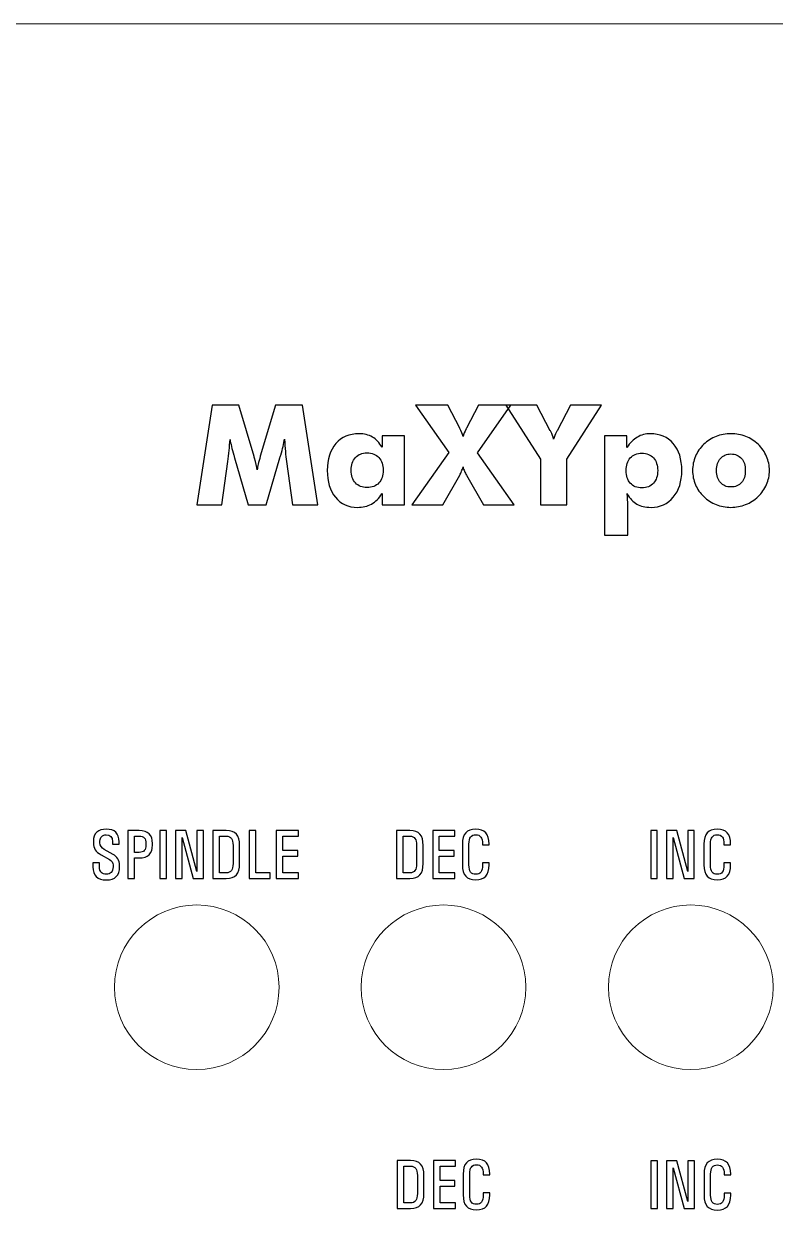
# Model space of a CAD drawing. Header units: millimetres. Extents: x -138 to 142, y -75 to 77.
# Drawn here: x 2 to 47.6, y 4.2 to 77 of the extents above; entities that cross this region are included whole.
import ezdxf

# ---------------------------------------------------------------- set-up
doc = ezdxf.new("R2010")
doc.units = ezdxf.units.MM
doc.header["$MEASUREMENT"] = 0
doc.layers.add('Layer 1', color=7, linetype='Continuous')

msp = doc.modelspace()

# ---------------------------------------------------------------- linework, layer by layer
at = {"layer": 'Layer 1', "lineweight": 9}
for centre in [(12.4893, 18.4809), (27.4753, 18.4809), (42.4867, 18.4809)]:
    msp.add_ellipse(centre, major_axis=(0, 5), ratio=1, dxfattribs=at)
msp.add_open_spline([(-133.5625, 77), (-133.5625, 77), (88.5625, 77), (88.5625, 77), (88.5625, 77), (91.2782, 77), (93.5, 74.7782), (93.5, 72.0625), (93.5, 72.0625), (93.5, 72.0625), (93.5, -70.0625), (93.5, -70.0625), (93.5, -70.0625), (93.5, -72.7782), (91.2782, -75), (88.5625, -75), (88.5625, -75), (88.5625, -75), (-133.5625, -75), (-133.5625, -75), (-133.5625, -75), (-136.2782, -75), (-138.5, -72.7782), (-138.5, -70.0625), (-138.5, -70.0625), (-138.5, -70.0625), (-138.5, 72.0625), (-138.5, 72.0625), (-138.5, 72.0625), (-138.5, 74.7782), (-136.2782, 77), (-133.5625, 77)], degree=3, knots=[0, 0, 0, 0, 0.1111111, 0.1111111, 0.1111111, 0.1111111, 0.2222222, 0.2222222, 0.2222222, 0.2222222, 0.3333333, 0.3333333, 0.3333333, 0.3333333, 0.4444444, 0.4444444, 0.4444444, 0.4444444, 0.5555556, 0.5555556, 0.5555556, 0.5555556, 0.6666667, 0.6666667, 0.6666667, 0.6666667, 0.7777778, 0.7777778, 0.7777778, 0.7777778, 1, 1, 1, 1], dxfattribs=at)
at = {"layer": 'Layer 1', "color": 1}
for points, knots in [([(19.8383, 47.7975), (19.8383, 47.7975), (18.2959, 47.7975), (18.2959, 47.7975), (18.2959, 47.7975), (18.2959, 47.7975), (17.9418, 50.4151), (17.9418, 50.4151), (17.9418, 50.4151), (17.9164, 50.5999), (17.8938, 50.8046), (17.8726, 51.0317), (17.8726, 51.0317), (17.8529, 51.2575), (17.8331, 51.5045), (17.8176, 51.7712), (17.8176, 51.7712), (17.7781, 51.5143), (17.7033, 51.1954), (17.5904, 50.8116), (17.5904, 50.8116), (17.565, 50.7326), (17.5466, 50.6733), (17.5354, 50.6338), (17.5354, 50.6338), (17.5354, 50.6338), (16.7141, 47.7975), (16.7141, 47.7975), (16.7141, 47.7975), (16.7141, 47.7975), (15.6134, 47.7975), (15.6134, 47.7975), (15.6134, 47.7975), (15.6134, 47.7975), (14.7922, 50.6338), (14.7922, 50.6338), (14.7922, 50.6338), (14.7809, 50.6733), (14.764, 50.7326), (14.7414, 50.8116), (14.7414, 50.8116), (14.6257, 51.1954), (14.5509, 51.5129), (14.5142, 51.7669), (14.5142, 51.7669), (14.4987, 51.5383), (14.4789, 51.3111), (14.4563, 51.0868), (14.4563, 51.0868), (14.4352, 50.8624), (14.4084, 50.638), (14.3787, 50.4151), (14.3787, 50.4151), (14.3787, 50.4151), (14.0231, 47.7975), (14.0231, 47.7975), (14.0231, 47.7975), (14.0231, 47.7975), (12.4893, 47.7975), (12.4893, 47.7975), (12.4893, 47.7975), (12.4893, 47.7975), (13.4234, 53.8511), (13.4234, 53.8511), (13.4234, 53.8511), (13.4234, 53.8511), (15.0561, 53.8511), (15.0561, 53.8511), (15.0561, 53.8511), (15.0561, 53.8511), (15.969, 50.7298), (15.969, 50.7298), (15.969, 50.7298), (15.9747, 50.7072), (15.986, 50.6719), (16.0029, 50.6211), (16.0029, 50.6211), (16.0876, 50.3431), (16.1412, 50.1046), (16.1638, 49.9057), (16.1638, 49.9057), (16.1751, 50.0143), (16.1948, 50.1329), (16.2259, 50.2641), (16.2259, 50.2641), (16.2555, 50.3953), (16.2978, 50.5534), (16.35, 50.7382), (16.35, 50.7382), (16.35, 50.7382), (17.2715, 53.8511), (17.2715, 53.8511), (17.2715, 53.8511), (17.2715, 53.8511), (18.9084, 53.8511), (18.9084, 53.8511), (18.9084, 53.8511), (18.9084, 53.8511), (19.8383, 47.7975), (19.8383, 47.7975)], [0, 0, 0, 0, 0.0384615, 0.0384615, 0.0384615, 0.0384615, 0.0769231, 0.0769231, 0.0769231, 0.0769231, 0.1153846, 0.1153846, 0.1153846, 0.1153846, 0.1538462, 0.1538462, 0.1538462, 0.1538462, 0.1923077, 0.1923077, 0.1923077, 0.1923077, 0.2307692, 0.2307692, 0.2307692, 0.2307692, 0.2692308, 0.2692308, 0.2692308, 0.2692308, 0.3076923, 0.3076923, 0.3076923, 0.3076923, 0.3461538, 0.3461538, 0.3461538, 0.3461538, 0.3846154, 0.3846154, 0.3846154, 0.3846154, 0.4230769, 0.4230769, 0.4230769, 0.4230769, 0.4615385, 0.4615385, 0.4615385, 0.4615385, 0.5, 0.5, 0.5, 0.5, 0.5384615, 0.5384615, 0.5384615, 0.5384615, 0.5769231, 0.5769231, 0.5769231, 0.5769231, 0.6153846, 0.6153846, 0.6153846, 0.6153846, 0.6538462, 0.6538462, 0.6538462, 0.6538462, 0.6923077, 0.6923077, 0.6923077, 0.6923077, 0.7307692, 0.7307692, 0.7307692, 0.7307692, 0.7692308, 0.7692308, 0.7692308, 0.7692308, 0.8076923, 0.8076923, 0.8076923, 0.8076923, 0.8461538, 0.8461538, 0.8461538, 0.8461538, 0.8846154, 0.8846154, 0.8846154, 0.8846154, 0.9230769, 0.9230769, 0.9230769, 0.9230769, 1, 1, 1, 1]), ([(28.4573, 52.4457), (28.4573, 52.4457), (28.4658, 52.4287), (28.4658, 52.4287), (28.4658, 52.4287), (28.5617, 52.2467), (28.6266, 52.0872), (28.6605, 51.949), (28.6605, 51.949), (28.6901, 52.076), (28.7522, 52.2255), (28.8454, 52.3991), (28.8454, 52.3991), (28.8567, 52.4189), (28.8651, 52.4344), (28.8708, 52.4457), (28.8708, 52.4457), (28.8708, 52.4457), (29.5975, 53.8511), (29.5975, 53.8511), (29.5975, 53.8511), (29.5975, 53.8511), (31.5533, 53.8511), (31.5533, 53.8511), (31.5533, 53.8511), (31.5533, 53.8511), (29.5326, 50.94), (29.5326, 50.94), (29.5326, 50.94), (29.5326, 50.94), (31.7678, 47.7975), (31.7678, 47.7975), (31.7678, 47.7975), (31.7678, 47.7975), (29.8952, 47.7975), (29.8952, 47.7975), (29.8952, 47.7975), (29.8952, 47.7975), (28.8708, 49.5924), (28.8708, 49.5924), (28.8708, 49.5924), (28.8242, 49.6714), (28.7819, 49.7547), (28.7466, 49.838), (28.7466, 49.838), (28.7113, 49.9226), (28.6817, 50.0073), (28.6605, 50.0919), (28.6605, 50.0919), (28.6351, 49.996), (28.6055, 49.9071), (28.573, 49.8238), (28.573, 49.8238), (28.5406, 49.7406), (28.5011, 49.6644), (28.4573, 49.5924), (28.4573, 49.5924), (28.4573, 49.5924), (27.4244, 47.7975), (27.4244, 47.7975), (27.4244, 47.7975), (27.4244, 47.7975), (25.5533, 47.7975), (25.5533, 47.7975), (25.5533, 47.7975), (25.5533, 47.7975), (27.7955, 50.9725), (27.7955, 50.9725), (27.7955, 50.9725), (27.7955, 50.9725), (25.7663, 53.8511), (25.7663, 53.8511), (25.7663, 53.8511), (25.7663, 53.8511), (27.7306, 53.8511), (27.7306, 53.8511), (27.7306, 53.8511), (27.7306, 53.8511), (28.4573, 52.4457), (28.4573, 52.4457)], [0, 0, 0, 0, 0.047619, 0.047619, 0.047619, 0.047619, 0.0952381, 0.0952381, 0.0952381, 0.0952381, 0.1428571, 0.1428571, 0.1428571, 0.1428571, 0.1904762, 0.1904762, 0.1904762, 0.1904762, 0.2380952, 0.2380952, 0.2380952, 0.2380952, 0.2857143, 0.2857143, 0.2857143, 0.2857143, 0.3333333, 0.3333333, 0.3333333, 0.3333333, 0.3809524, 0.3809524, 0.3809524, 0.3809524, 0.4285714, 0.4285714, 0.4285714, 0.4285714, 0.4761905, 0.4761905, 0.4761905, 0.4761905, 0.5238095, 0.5238095, 0.5238095, 0.5238095, 0.5714286, 0.5714286, 0.5714286, 0.5714286, 0.6190476, 0.6190476, 0.6190476, 0.6190476, 0.6666667, 0.6666667, 0.6666667, 0.6666667, 0.7142857, 0.7142857, 0.7142857, 0.7142857, 0.7619048, 0.7619048, 0.7619048, 0.7619048, 0.8095238, 0.8095238, 0.8095238, 0.8095238, 0.8571429, 0.8571429, 0.8571429, 0.8571429, 0.9047619, 0.9047619, 0.9047619, 0.9047619, 1, 1, 1, 1]), ([(33.3679, 47.7975), (33.3679, 47.7975), (33.3679, 50.5604), (33.3679, 50.5604), (33.3679, 50.5604), (33.3679, 50.5604), (31.2513, 53.8511), (31.2513, 53.8511), (31.2513, 53.8511), (31.2513, 53.8511), (33.145, 53.8511), (33.145, 53.8511), (33.145, 53.8511), (33.145, 53.8511), (33.9592, 52.2919), (33.9592, 52.2919), (33.9592, 52.2919), (33.9648, 52.2834), (33.9733, 52.2693), (33.9846, 52.2467), (33.9846, 52.2467), (34.0692, 52.0844), (34.1285, 51.9278), (34.1624, 51.7796), (34.1624, 51.7796), (34.1892, 51.9151), (34.2484, 52.0647), (34.3402, 52.2298), (34.3402, 52.2298), (34.3557, 52.2608), (34.367, 52.2806), (34.3726, 52.2919), (34.3726, 52.2919), (34.3726, 52.2919), (35.1784, 53.8511), (35.1784, 53.8511), (35.1784, 53.8511), (35.1784, 53.8511), (37.0763, 53.8511), (37.0763, 53.8511), (37.0763, 53.8511), (37.0763, 53.8511), (34.9596, 50.5604), (34.9596, 50.5604), (34.9596, 50.5604), (34.9596, 50.5604), (34.9596, 47.7975), (34.9596, 47.7975), (34.9596, 47.7975), (34.9596, 47.7975), (33.3679, 47.7975), (33.3679, 47.7975)], [0, 0, 0, 0, 0.0714286, 0.0714286, 0.0714286, 0.0714286, 0.1428571, 0.1428571, 0.1428571, 0.1428571, 0.2142857, 0.2142857, 0.2142857, 0.2142857, 0.2857143, 0.2857143, 0.2857143, 0.2857143, 0.3571429, 0.3571429, 0.3571429, 0.3571429, 0.4285714, 0.4285714, 0.4285714, 0.4285714, 0.5, 0.5, 0.5, 0.5, 0.5714286, 0.5714286, 0.5714286, 0.5714286, 0.6428571, 0.6428571, 0.6428571, 0.6428571, 0.7142857, 0.7142857, 0.7142857, 0.7142857, 0.7857143, 0.7857143, 0.7857143, 0.7857143, 0.8571429, 0.8571429, 0.8571429, 0.8571429, 1, 1, 1, 1]), ([(25.1031, 51.9715), (25.1031, 51.9715), (25.1031, 47.7975), (25.1031, 47.7975), (25.1031, 47.7975), (25.1031, 47.7975), (23.7484, 47.7975), (23.7484, 47.7975), (23.7484, 47.7975), (23.7484, 47.7975), (23.7484, 48.4748), (23.7484, 48.4748), (23.7484, 48.4748), (23.5551, 48.1856), (23.3392, 47.9739), (23.0979, 47.8384), (23.0979, 47.8384), (22.8566, 47.7044), (22.573, 47.6366), (22.2484, 47.6366), (22.2484, 47.6366), (21.6911, 47.6366), (21.2466, 47.8398), (20.9121, 48.2462), (20.9121, 48.2462), (20.5791, 48.6526), (20.4126, 49.1987), (20.4126, 49.8817), (20.4126, 49.8817), (20.4126, 50.5633), (20.5876, 51.1037), (20.9361, 51.5059), (20.9361, 51.5059), (21.2847, 51.9066), (21.7531, 52.107), (22.343, 52.107), (22.343, 52.107), (22.6577, 52.107), (22.9286, 52.0393), (23.1558, 51.9052), (23.1558, 51.9052), (23.383, 51.7712), (23.5777, 51.5651), (23.74, 51.2857), (23.74, 51.2857), (23.74, 51.2857), (23.74, 51.9715), (23.74, 51.9715), (23.74, 51.9715), (23.74, 51.9715), (25.1031, 51.9715), (25.1031, 51.9715)], [0, 0, 0, 0, 0.0714286, 0.0714286, 0.0714286, 0.0714286, 0.1428571, 0.1428571, 0.1428571, 0.1428571, 0.2142857, 0.2142857, 0.2142857, 0.2142857, 0.2857143, 0.2857143, 0.2857143, 0.2857143, 0.3571429, 0.3571429, 0.3571429, 0.3571429, 0.4285714, 0.4285714, 0.4285714, 0.4285714, 0.5, 0.5, 0.5, 0.5, 0.5714286, 0.5714286, 0.5714286, 0.5714286, 0.6428571, 0.6428571, 0.6428571, 0.6428571, 0.7142857, 0.7142857, 0.7142857, 0.7142857, 0.7857143, 0.7857143, 0.7857143, 0.7857143, 0.8571429, 0.8571429, 0.8571429, 0.8571429, 1, 1, 1, 1]), ([(37.2555, 45.9518), (37.2555, 45.9518), (37.2555, 51.9715), (37.2555, 51.9715), (37.2555, 51.9715), (37.2555, 51.9715), (38.6116, 51.9715), (38.6116, 51.9715), (38.6116, 51.9715), (38.6116, 51.9715), (38.6116, 51.2688), (38.6116, 51.2688), (38.6116, 51.2688), (38.7993, 51.551), (39.0095, 51.7613), (39.2438, 51.8996), (39.2438, 51.8996), (39.478, 52.0379), (39.7377, 52.107), (40.0241, 52.107), (40.0241, 52.107), (40.6111, 52.107), (41.0782, 51.9066), (41.4253, 51.5059), (41.4253, 51.5059), (41.7725, 51.1037), (41.946, 50.5604), (41.946, 49.8746), (41.946, 49.8746), (41.946, 49.2072), (41.7739, 48.6667), (41.4282, 48.2547), (41.4282, 48.2547), (41.0824, 47.8427), (40.6309, 47.6366), (40.0749, 47.6366), (40.0749, 47.6366), (39.7221, 47.6366), (39.4343, 47.7015), (39.2127, 47.8314), (39.2127, 47.8314), (38.9912, 47.9598), (38.7936, 48.1729), (38.6201, 48.4706), (38.6201, 48.4706), (38.6342, 48.3888), (38.6441, 48.2872), (38.6511, 48.17), (38.6511, 48.17), (38.6582, 48.0515), (38.661, 47.9047), (38.661, 47.7312), (38.661, 47.7312), (38.661, 47.7312), (38.661, 45.9518), (38.661, 45.9518), (38.661, 45.9518), (38.661, 45.9518), (37.2555, 45.9518), (37.2555, 45.9518)], [0, 0, 0, 0, 0.0625, 0.0625, 0.0625, 0.0625, 0.125, 0.125, 0.125, 0.125, 0.1875, 0.1875, 0.1875, 0.1875, 0.25, 0.25, 0.25, 0.25, 0.3125, 0.3125, 0.3125, 0.3125, 0.375, 0.375, 0.375, 0.375, 0.4375, 0.4375, 0.4375, 0.4375, 0.5, 0.5, 0.5, 0.5, 0.5625, 0.5625, 0.5625, 0.5625, 0.625, 0.625, 0.625, 0.625, 0.6875, 0.6875, 0.6875, 0.6875, 0.75, 0.75, 0.75, 0.75, 0.8125, 0.8125, 0.8125, 0.8125, 0.875, 0.875, 0.875, 0.875, 1, 1, 1, 1]), ([(47.2645, 49.8746), (47.2645, 49.5741), (47.2052, 49.2876), (47.0881, 49.0181), (47.0881, 49.0181), (46.971, 48.7472), (46.8017, 48.5045), (46.5773, 48.29), (46.5773, 48.29), (46.3515, 48.0755), (46.0989, 47.9118), (45.8195, 47.8017), (45.8195, 47.8017), (45.5387, 47.6917), (45.2424, 47.6366), (44.9277, 47.6366), (44.9277, 47.6366), (44.6074, 47.6366), (44.3082, 47.6917), (44.0288, 47.8017), (44.0288, 47.8017), (43.748, 47.9118), (43.4983, 48.0755), (43.2781, 48.29), (43.2781, 48.29), (43.0566, 48.5002), (42.8887, 48.7401), (42.773, 49.011), (42.773, 49.011), (42.6573, 49.2834), (42.5994, 49.5713), (42.5994, 49.8746), (42.5994, 49.8746), (42.5994, 50.1794), (42.6573, 50.4673), (42.7716, 50.7382), (42.7716, 50.7382), (42.8859, 51.0078), (43.0538, 51.2505), (43.2781, 51.4664), (43.2781, 51.4664), (43.4954, 51.678), (43.7438, 51.8389), (44.0246, 51.9461), (44.0246, 51.9461), (44.304, 52.0534), (44.6046, 52.107), (44.9277, 52.107), (44.9277, 52.107), (45.2509, 52.107), (45.5514, 52.0534), (45.8294, 51.9461), (45.8294, 51.9461), (46.1074, 51.8389), (46.3572, 51.678), (46.5773, 51.4664), (46.5773, 51.4664), (46.8045, 51.2476), (46.9752, 51.0035), (47.0909, 50.734), (47.0909, 50.734), (47.2066, 50.4645), (47.2645, 50.1766), (47.2645, 49.8746)], [0, 0, 0, 0, 0.0588235, 0.0588235, 0.0588235, 0.0588235, 0.1176471, 0.1176471, 0.1176471, 0.1176471, 0.1764706, 0.1764706, 0.1764706, 0.1764706, 0.2352941, 0.2352941, 0.2352941, 0.2352941, 0.2941176, 0.2941176, 0.2941176, 0.2941176, 0.3529412, 0.3529412, 0.3529412, 0.3529412, 0.4117647, 0.4117647, 0.4117647, 0.4117647, 0.4705882, 0.4705882, 0.4705882, 0.4705882, 0.5294118, 0.5294118, 0.5294118, 0.5294118, 0.5882353, 0.5882353, 0.5882353, 0.5882353, 0.6470588, 0.6470588, 0.6470588, 0.6470588, 0.7058824, 0.7058824, 0.7058824, 0.7058824, 0.7647059, 0.7647059, 0.7647059, 0.7647059, 0.8235294, 0.8235294, 0.8235294, 0.8235294, 0.8823529, 0.8823529, 0.8823529, 0.8823529, 1, 1, 1, 1]), ([(23.8063, 49.8888), (23.8063, 50.2147), (23.7202, 50.4715), (23.5467, 50.662), (23.5467, 50.662), (23.3731, 50.8525), (23.136, 50.9471), (22.8355, 50.9471), (22.8355, 50.9471), (22.5349, 50.9471), (22.2992, 50.8525), (22.1271, 50.6634), (22.1271, 50.6634), (21.9549, 50.4758), (21.8689, 50.2161), (21.8689, 49.8888), (21.8689, 49.8888), (21.8689, 49.5642), (21.9549, 49.3074), (22.1285, 49.1197), (22.1285, 49.1197), (22.3021, 48.932), (22.5377, 48.8389), (22.8355, 48.8389), (22.8355, 48.8389), (23.136, 48.8389), (23.3731, 48.932), (23.5467, 49.1197), (23.5467, 49.1197), (23.7202, 49.3074), (23.8063, 49.5642), (23.8063, 49.8888)], [0, 0, 0, 0, 0.1111111, 0.1111111, 0.1111111, 0.1111111, 0.2222222, 0.2222222, 0.2222222, 0.2222222, 0.3333333, 0.3333333, 0.3333333, 0.3333333, 0.4444444, 0.4444444, 0.4444444, 0.4444444, 0.5555556, 0.5555556, 0.5555556, 0.5555556, 0.6666667, 0.6666667, 0.6666667, 0.6666667, 0.7777778, 0.7777778, 0.7777778, 0.7777778, 1, 1, 1, 1]), ([(38.5622, 49.8718), (38.5622, 49.5473), (38.6469, 49.2904), (38.8162, 49.1028), (38.8162, 49.1028), (38.9855, 48.9151), (39.2198, 48.822), (39.5175, 48.822), (39.5175, 48.822), (39.8153, 48.822), (40.0509, 48.9151), (40.2231, 49.1028), (40.2231, 49.1028), (40.3952, 49.2904), (40.4813, 49.5473), (40.4813, 49.8718), (40.4813, 49.8718), (40.4813, 50.1964), (40.3952, 50.4532), (40.2245, 50.6409), (40.2245, 50.6409), (40.0537, 50.8285), (39.8181, 50.9217), (39.5175, 50.9217), (39.5175, 50.9217), (39.2198, 50.9217), (38.9855, 50.8285), (38.8162, 50.6409), (38.8162, 50.6409), (38.6469, 50.4532), (38.5622, 50.1964), (38.5622, 49.8718)], [0, 0, 0, 0, 0.1111111, 0.1111111, 0.1111111, 0.1111111, 0.2222222, 0.2222222, 0.2222222, 0.2222222, 0.3333333, 0.3333333, 0.3333333, 0.3333333, 0.4444444, 0.4444444, 0.4444444, 0.4444444, 0.5555556, 0.5555556, 0.5555556, 0.5555556, 0.6666667, 0.6666667, 0.6666667, 0.6666667, 0.7777778, 0.7777778, 0.7777778, 0.7777778, 1, 1, 1, 1]), ([(45.7998, 49.8746), (45.7998, 50.1851), (45.7208, 50.4306), (45.5641, 50.6098), (45.5641, 50.6098), (45.4075, 50.789), (45.1944, 50.8793), (44.9277, 50.8793), (44.9277, 50.8793), (44.6582, 50.8793), (44.4451, 50.789), (44.2885, 50.6098), (44.2885, 50.6098), (44.1333, 50.4306), (44.0557, 50.1851), (44.0557, 49.8746), (44.0557, 49.8746), (44.0557, 49.5628), (44.1333, 49.3173), (44.2871, 49.1395), (44.2871, 49.1395), (44.4409, 48.9617), (44.6554, 48.8728), (44.9277, 48.8728), (44.9277, 48.8728), (45.1972, 48.8728), (45.4103, 48.9617), (45.5669, 49.1395), (45.5669, 49.1395), (45.7222, 49.3173), (45.7998, 49.5628), (45.7998, 49.8746)], [0, 0, 0, 0, 0.1111111, 0.1111111, 0.1111111, 0.1111111, 0.2222222, 0.2222222, 0.2222222, 0.2222222, 0.3333333, 0.3333333, 0.3333333, 0.3333333, 0.4444444, 0.4444444, 0.4444444, 0.4444444, 0.5555556, 0.5555556, 0.5555556, 0.5555556, 0.6666667, 0.6666667, 0.6666667, 0.6666667, 0.7777778, 0.7777778, 0.7777778, 0.7777778, 1, 1, 1, 1]), ([(6.9959, 28.0881), (7.5159, 28.0881), (7.7755, 27.8334), (7.7755, 27.3233), (7.7755, 27.3233), (7.7755, 27.3233), (7.7755, 27.1702), (7.7755, 27.1702), (7.7755, 27.1702), (7.7755, 27.1702), (7.3762, 27.1702), (7.3762, 27.1702), (7.3762, 27.1702), (7.3762, 27.1702), (7.3762, 27.3233), (7.3762, 27.3233), (7.3762, 27.3233), (7.3762, 27.6069), (7.2499, 27.7494), (6.9959, 27.7494), (6.9959, 27.7494), (6.8802, 27.7494), (6.7878, 27.7148), (6.7193, 27.6457), (6.7193, 27.6457), (6.6502, 27.5766), (6.6156, 27.4834), (6.6156, 27.3649), (6.6156, 27.3649), (6.6156, 27.3649), (6.6156, 27.2513), (6.6156, 27.2513), (6.6156, 27.2513), (6.6156, 27.0883), (6.7031, 26.9571), (6.8781, 26.8562), (6.8781, 26.8562), (6.8781, 26.8562), (7.4058, 26.5563), (7.4058, 26.5563), (7.4058, 26.5563), (7.5335, 26.4837), (7.6323, 26.3912), (7.7007, 26.2805), (7.7007, 26.2805), (7.7699, 26.1697), (7.8045, 26.0469), (7.8045, 25.9115), (7.8045, 25.9115), (7.8045, 25.9115), (7.8045, 25.8021), (7.8045, 25.8021), (7.8045, 25.8021), (7.8045, 25.2715), (7.5349, 25.0062), (6.9959, 25.0062), (6.9959, 25.0062), (6.4562, 25.0062), (6.1859, 25.2715), (6.1859, 25.8021), (6.1859, 25.8021), (6.1859, 25.8021), (6.1859, 26.0314), (6.1859, 26.0314), (6.1859, 26.0314), (6.1859, 26.0314), (6.5846, 26.0314), (6.5846, 26.0314), (6.5846, 26.0314), (6.5846, 26.0314), (6.5846, 25.8021), (6.5846, 25.8021), (6.5846, 25.8021), (6.5846, 25.6532), (6.6198, 25.5396), (6.6904, 25.462), (6.6904, 25.462), (6.7602, 25.3844), (6.8625, 25.3449), (6.9959, 25.3449), (6.9959, 25.3449), (7.13, 25.3449), (7.2316, 25.3844), (7.3014, 25.462), (7.3014, 25.462), (7.3705, 25.5396), (7.4058, 25.6532), (7.4058, 25.8021), (7.4058, 25.8021), (7.4058, 25.8021), (7.4058, 25.9115), (7.4058, 25.9115), (7.4058, 25.9115), (7.4058, 26.049), (7.3324, 26.1598), (7.1864, 26.2424), (7.1864, 26.2424), (7.1864, 26.2424), (6.6798, 26.5295), (6.6798, 26.5295), (6.6798, 26.5295), (6.5175, 26.6219), (6.3997, 26.725), (6.3263, 26.84), (6.3263, 26.84), (6.2537, 26.9543), (6.217, 27.0911), (6.217, 27.2513), (6.217, 27.2513), (6.217, 27.2513), (6.217, 27.3649), (6.217, 27.3649), (6.217, 27.3649), (6.217, 27.5935), (6.2854, 27.7713), (6.4223, 27.8983), (6.4223, 27.8983), (6.5599, 28.0246), (6.7511, 28.0881), (6.9959, 28.0881)], [0, 0, 0, 0, 0.0322581, 0.0322581, 0.0322581, 0.0322581, 0.0645161, 0.0645161, 0.0645161, 0.0645161, 0.0967742, 0.0967742, 0.0967742, 0.0967742, 0.1290323, 0.1290323, 0.1290323, 0.1290323, 0.1612903, 0.1612903, 0.1612903, 0.1612903, 0.1935484, 0.1935484, 0.1935484, 0.1935484, 0.2258065, 0.2258065, 0.2258065, 0.2258065, 0.2580645, 0.2580645, 0.2580645, 0.2580645, 0.2903226, 0.2903226, 0.2903226, 0.2903226, 0.3225806, 0.3225806, 0.3225806, 0.3225806, 0.3548387, 0.3548387, 0.3548387, 0.3548387, 0.3870968, 0.3870968, 0.3870968, 0.3870968, 0.4193548, 0.4193548, 0.4193548, 0.4193548, 0.4516129, 0.4516129, 0.4516129, 0.4516129, 0.483871, 0.483871, 0.483871, 0.483871, 0.516129, 0.516129, 0.516129, 0.516129, 0.5483871, 0.5483871, 0.5483871, 0.5483871, 0.5806452, 0.5806452, 0.5806452, 0.5806452, 0.6129032, 0.6129032, 0.6129032, 0.6129032, 0.6451613, 0.6451613, 0.6451613, 0.6451613, 0.6774194, 0.6774194, 0.6774194, 0.6774194, 0.7096774, 0.7096774, 0.7096774, 0.7096774, 0.7419355, 0.7419355, 0.7419355, 0.7419355, 0.7741935, 0.7741935, 0.7741935, 0.7741935, 0.8064516, 0.8064516, 0.8064516, 0.8064516, 0.8387097, 0.8387097, 0.8387097, 0.8387097, 0.8709677, 0.8709677, 0.8709677, 0.8709677, 0.9032258, 0.9032258, 0.9032258, 0.9032258, 0.9354839, 0.9354839, 0.9354839, 0.9354839, 1, 1, 1, 1]), ([(8.3026, 25.0909), (8.3026, 25.0909), (8.3026, 28.0034), (8.3026, 28.0034), (8.3026, 28.0034), (8.3026, 28.0034), (8.9975, 28.0034), (8.9975, 28.0034), (8.9975, 28.0034), (9.5359, 28.0034), (9.8054, 27.7395), (9.8054, 27.2118), (9.8054, 27.2118), (9.8054, 27.2118), (9.8054, 27.1271), (9.8054, 27.1271), (9.8054, 27.1271), (9.8054, 26.5994), (9.5359, 26.3355), (8.9975, 26.3355), (8.9975, 26.3355), (8.9975, 26.3355), (8.7019, 26.3355), (8.7019, 26.3355), (8.7019, 26.3355), (8.7019, 26.3355), (8.7019, 25.0909), (8.7019, 25.0909), (8.7019, 25.0909), (8.7019, 25.0909), (8.3026, 25.0909), (8.3026, 25.0909)], [0, 0, 0, 0, 0.1111111, 0.1111111, 0.1111111, 0.1111111, 0.2222222, 0.2222222, 0.2222222, 0.2222222, 0.3333333, 0.3333333, 0.3333333, 0.3333333, 0.4444444, 0.4444444, 0.4444444, 0.4444444, 0.5555556, 0.5555556, 0.5555556, 0.5555556, 0.6666667, 0.6666667, 0.6666667, 0.6666667, 0.7777778, 0.7777778, 0.7777778, 0.7777778, 1, 1, 1, 1]), ([(8.9975, 26.6742), (9.1379, 26.6742), (9.2409, 26.7108), (9.3073, 26.7849), (9.3073, 26.7849), (9.3736, 26.8583), (9.4067, 26.9726), (9.4067, 27.1271), (9.4067, 27.1271), (9.4067, 27.1271), (9.4067, 27.2118), (9.4067, 27.2118), (9.4067, 27.2118), (9.4067, 27.3663), (9.3736, 27.4799), (9.3073, 27.554), (9.3073, 27.554), (9.2409, 27.6274), (9.1379, 27.664), (8.9975, 27.664), (8.9975, 27.664), (8.9975, 27.664), (8.7019, 27.664), (8.7019, 27.664), (8.7019, 27.664), (8.7019, 27.664), (8.7019, 26.6742), (8.7019, 26.6742), (8.7019, 26.6742), (8.7019, 26.6742), (8.9975, 26.6742), (8.9975, 26.6742)], [0, 0, 0, 0, 0.1111111, 0.1111111, 0.1111111, 0.1111111, 0.2222222, 0.2222222, 0.2222222, 0.2222222, 0.3333333, 0.3333333, 0.3333333, 0.3333333, 0.4444444, 0.4444444, 0.4444444, 0.4444444, 0.5555556, 0.5555556, 0.5555556, 0.5555556, 0.6666667, 0.6666667, 0.6666667, 0.6666667, 0.7777778, 0.7777778, 0.7777778, 0.7777778, 1, 1, 1, 1]), ([(10.2456, 25.0909), (10.2456, 25.0909), (10.2456, 28.0034), (10.2456, 28.0034), (10.2456, 28.0034), (10.2456, 28.0034), (10.6443, 28.0034), (10.6443, 28.0034), (10.6443, 28.0034), (10.6443, 28.0034), (10.6443, 25.0909), (10.6443, 25.0909), (10.6443, 25.0909), (10.6443, 25.0909), (10.2456, 25.0909), (10.2456, 25.0909)], [0, 0, 0, 0, 0.2, 0.2, 0.2, 0.2, 0.4, 0.4, 0.4, 0.4, 0.6, 0.6, 0.6, 0.6, 1, 1, 1, 1]), ([(11.2024, 25.0909), (11.2024, 25.0909), (11.2024, 28.0034), (11.2024, 28.0034), (11.2024, 28.0034), (11.2024, 28.0034), (11.8289, 28.0034), (11.8289, 28.0034), (11.8289, 28.0034), (11.8289, 28.0034), (12.4963, 25.5149), (12.4963, 25.5149), (12.4963, 25.5149), (12.4963, 25.5149), (12.4963, 28.0034), (12.4963, 28.0034), (12.4963, 28.0034), (12.4963, 28.0034), (12.8957, 28.0034), (12.8957, 28.0034), (12.8957, 28.0034), (12.8957, 28.0034), (12.8957, 25.0909), (12.8957, 25.0909), (12.8957, 25.0909), (12.8957, 25.0909), (12.2692, 25.0909), (12.2692, 25.0909), (12.2692, 25.0909), (12.2692, 25.0909), (11.6017, 27.5794), (11.6017, 27.5794), (11.6017, 27.5794), (11.6017, 27.5794), (11.6017, 25.0909), (11.6017, 25.0909), (11.6017, 25.0909), (11.6017, 25.0909), (11.2024, 25.0909), (11.2024, 25.0909)], [0, 0, 0, 0, 0.0909091, 0.0909091, 0.0909091, 0.0909091, 0.1818182, 0.1818182, 0.1818182, 0.1818182, 0.2727273, 0.2727273, 0.2727273, 0.2727273, 0.3636364, 0.3636364, 0.3636364, 0.3636364, 0.4545455, 0.4545455, 0.4545455, 0.4545455, 0.5454545, 0.5454545, 0.5454545, 0.5454545, 0.6363636, 0.6363636, 0.6363636, 0.6363636, 0.7272727, 0.7272727, 0.7272727, 0.7272727, 0.8181818, 0.8181818, 0.8181818, 0.8181818, 1, 1, 1, 1]), ([(14.287, 28.0034), (14.5608, 28.0034), (14.764, 27.9286), (14.8966, 27.7805), (14.8966, 27.7805), (15.0286, 27.6316), (15.0949, 27.4037), (15.0949, 27.0982), (15.0949, 27.0982), (15.0949, 27.0982), (15.0949, 25.9961), (15.0949, 25.9961), (15.0949, 25.9961), (15.0949, 25.6906), (15.0286, 25.4627), (14.8966, 25.3139), (14.8966, 25.3139), (14.764, 25.165), (14.5608, 25.0909), (14.287, 25.0909), (14.287, 25.0909), (14.287, 25.0909), (13.4764, 25.0909), (13.4764, 25.0909), (13.4764, 25.0909), (13.4764, 25.0909), (13.4764, 28.0034), (13.4764, 28.0034), (13.4764, 28.0034), (13.4764, 28.0034), (14.287, 28.0034), (14.287, 28.0034)], [0, 0, 0, 0, 0.1111111, 0.1111111, 0.1111111, 0.1111111, 0.2222222, 0.2222222, 0.2222222, 0.2222222, 0.3333333, 0.3333333, 0.3333333, 0.3333333, 0.4444444, 0.4444444, 0.4444444, 0.4444444, 0.5555556, 0.5555556, 0.5555556, 0.5555556, 0.6666667, 0.6666667, 0.6666667, 0.6666667, 0.7777778, 0.7777778, 0.7777778, 0.7777778, 1, 1, 1, 1]), ([(14.287, 27.664), (14.287, 27.664), (13.8757, 27.664), (13.8757, 27.664), (13.8757, 27.664), (13.8757, 27.664), (13.8757, 25.4296), (13.8757, 25.4296), (13.8757, 25.4296), (13.8757, 25.4296), (14.287, 25.4296), (14.287, 25.4296), (14.287, 25.4296), (14.426, 25.4296), (14.529, 25.4761), (14.5961, 25.5686), (14.5961, 25.5686), (14.6624, 25.661), (14.6963, 25.8035), (14.6963, 25.9961), (14.6963, 25.9961), (14.6963, 25.9961), (14.6963, 27.0982), (14.6963, 27.0982), (14.6963, 27.0982), (14.6963, 27.2908), (14.6631, 27.4333), (14.5968, 27.5258), (14.5968, 27.5258), (14.5305, 27.6182), (14.4274, 27.664), (14.287, 27.664)], [0, 0, 0, 0, 0.1111111, 0.1111111, 0.1111111, 0.1111111, 0.2222222, 0.2222222, 0.2222222, 0.2222222, 0.3333333, 0.3333333, 0.3333333, 0.3333333, 0.4444444, 0.4444444, 0.4444444, 0.4444444, 0.5555556, 0.5555556, 0.5555556, 0.5555556, 0.6666667, 0.6666667, 0.6666667, 0.6666667, 0.7777778, 0.7777778, 0.7777778, 0.7777778, 1, 1, 1, 1]), ([(15.6735, 25.0909), (15.6735, 25.0909), (15.6735, 28.0034), (15.6735, 28.0034), (15.6735, 28.0034), (15.6735, 28.0034), (16.0728, 28.0034), (16.0728, 28.0034), (16.0728, 28.0034), (16.0728, 28.0034), (16.0728, 25.4296), (16.0728, 25.4296), (16.0728, 25.4296), (16.0728, 25.4296), (16.9449, 25.4296), (16.9449, 25.4296), (16.9449, 25.4296), (16.9449, 25.4296), (16.9449, 25.0909), (16.9449, 25.0909), (16.9449, 25.0909), (16.9449, 25.0909), (15.6735, 25.0909), (15.6735, 25.0909)], [0, 0, 0, 0, 0.1428571, 0.1428571, 0.1428571, 0.1428571, 0.2857143, 0.2857143, 0.2857143, 0.2857143, 0.4285714, 0.4285714, 0.4285714, 0.4285714, 0.5714286, 0.5714286, 0.5714286, 0.5714286, 0.7142857, 0.7142857, 0.7142857, 0.7142857, 1, 1, 1, 1]), ([(17.321, 25.0909), (17.321, 25.0909), (17.321, 28.0034), (17.321, 28.0034), (17.321, 28.0034), (17.321, 28.0034), (18.6686, 28.0034), (18.6686, 28.0034), (18.6686, 28.0034), (18.6686, 28.0034), (18.6686, 27.664), (18.6686, 27.664), (18.6686, 27.664), (18.6686, 27.664), (17.7203, 27.664), (17.7203, 27.664), (17.7203, 27.664), (17.7203, 27.664), (17.7203, 26.7835), (17.7203, 26.7835), (17.7203, 26.7835), (17.7203, 26.7835), (18.6255, 26.7835), (18.6255, 26.7835), (18.6255, 26.7835), (18.6255, 26.7835), (18.6255, 26.4449), (18.6255, 26.4449), (18.6255, 26.4449), (18.6255, 26.4449), (17.7203, 26.4449), (17.7203, 26.4449), (17.7203, 26.4449), (17.7203, 26.4449), (17.7203, 25.4296), (17.7203, 25.4296), (17.7203, 25.4296), (17.7203, 25.4296), (18.6686, 25.4296), (18.6686, 25.4296), (18.6686, 25.4296), (18.6686, 25.4296), (18.6686, 25.0909), (18.6686, 25.0909), (18.6686, 25.0909), (18.6686, 25.0909), (17.321, 25.0909), (17.321, 25.0909)], [0, 0, 0, 0, 0.0769231, 0.0769231, 0.0769231, 0.0769231, 0.1538462, 0.1538462, 0.1538462, 0.1538462, 0.2307692, 0.2307692, 0.2307692, 0.2307692, 0.3076923, 0.3076923, 0.3076923, 0.3076923, 0.3846154, 0.3846154, 0.3846154, 0.3846154, 0.4615385, 0.4615385, 0.4615385, 0.4615385, 0.5384615, 0.5384615, 0.5384615, 0.5384615, 0.6153846, 0.6153846, 0.6153846, 0.6153846, 0.6923077, 0.6923077, 0.6923077, 0.6923077, 0.7692308, 0.7692308, 0.7692308, 0.7692308, 0.8461538, 0.8461538, 0.8461538, 0.8461538, 1, 1, 1, 1]), ([(25.4334, 28.0034), (25.7072, 28.0034), (25.9104, 27.9286), (26.043, 27.7805), (26.043, 27.7805), (26.175, 27.6316), (26.2413, 27.4037), (26.2413, 27.0982), (26.2413, 27.0982), (26.2413, 27.0982), (26.2413, 25.9961), (26.2413, 25.9961), (26.2413, 25.9961), (26.2413, 25.6906), (26.175, 25.4627), (26.043, 25.3139), (26.043, 25.3139), (25.9104, 25.165), (25.7072, 25.0909), (25.4334, 25.0909), (25.4334, 25.0909), (25.4334, 25.0909), (24.6228, 25.0909), (24.6228, 25.0909), (24.6228, 25.0909), (24.6228, 25.0909), (24.6228, 28.0034), (24.6228, 28.0034), (24.6228, 28.0034), (24.6228, 28.0034), (25.4334, 28.0034), (25.4334, 28.0034)], [0, 0, 0, 0, 0.1111111, 0.1111111, 0.1111111, 0.1111111, 0.2222222, 0.2222222, 0.2222222, 0.2222222, 0.3333333, 0.3333333, 0.3333333, 0.3333333, 0.4444444, 0.4444444, 0.4444444, 0.4444444, 0.5555556, 0.5555556, 0.5555556, 0.5555556, 0.6666667, 0.6666667, 0.6666667, 0.6666667, 0.7777778, 0.7777778, 0.7777778, 0.7777778, 1, 1, 1, 1]), ([(25.4334, 27.664), (25.4334, 27.664), (25.0221, 27.664), (25.0221, 27.664), (25.0221, 27.664), (25.0221, 27.664), (25.0221, 25.4296), (25.0221, 25.4296), (25.0221, 25.4296), (25.0221, 25.4296), (25.4334, 25.4296), (25.4334, 25.4296), (25.4334, 25.4296), (25.5724, 25.4296), (25.6754, 25.4761), (25.7425, 25.5686), (25.7425, 25.5686), (25.8088, 25.661), (25.8427, 25.8035), (25.8427, 25.9961), (25.8427, 25.9961), (25.8427, 25.9961), (25.8427, 27.0982), (25.8427, 27.0982), (25.8427, 27.0982), (25.8427, 27.2908), (25.8095, 27.4333), (25.7432, 27.5258), (25.7432, 27.5258), (25.6769, 27.6182), (25.5738, 27.664), (25.4334, 27.664)], [0, 0, 0, 0, 0.1111111, 0.1111111, 0.1111111, 0.1111111, 0.2222222, 0.2222222, 0.2222222, 0.2222222, 0.3333333, 0.3333333, 0.3333333, 0.3333333, 0.4444444, 0.4444444, 0.4444444, 0.4444444, 0.5555556, 0.5555556, 0.5555556, 0.5555556, 0.6666667, 0.6666667, 0.6666667, 0.6666667, 0.7777778, 0.7777778, 0.7777778, 0.7777778, 1, 1, 1, 1]), ([(26.8199, 25.0909), (26.8199, 25.0909), (26.8199, 28.0034), (26.8199, 28.0034), (26.8199, 28.0034), (26.8199, 28.0034), (28.1675, 28.0034), (28.1675, 28.0034), (28.1675, 28.0034), (28.1675, 28.0034), (28.1675, 27.664), (28.1675, 27.664), (28.1675, 27.664), (28.1675, 27.664), (27.2192, 27.664), (27.2192, 27.664), (27.2192, 27.664), (27.2192, 27.664), (27.2192, 26.7835), (27.2192, 26.7835), (27.2192, 26.7835), (27.2192, 26.7835), (28.1244, 26.7835), (28.1244, 26.7835), (28.1244, 26.7835), (28.1244, 26.7835), (28.1244, 26.4449), (28.1244, 26.4449), (28.1244, 26.4449), (28.1244, 26.4449), (27.2192, 26.4449), (27.2192, 26.4449), (27.2192, 26.4449), (27.2192, 26.4449), (27.2192, 25.4296), (27.2192, 25.4296), (27.2192, 25.4296), (27.2192, 25.4296), (28.1675, 25.4296), (28.1675, 25.4296), (28.1675, 25.4296), (28.1675, 25.4296), (28.1675, 25.0909), (28.1675, 25.0909), (28.1675, 25.0909), (28.1675, 25.0909), (26.8199, 25.0909), (26.8199, 25.0909)], [0, 0, 0, 0, 0.0769231, 0.0769231, 0.0769231, 0.0769231, 0.1538462, 0.1538462, 0.1538462, 0.1538462, 0.2307692, 0.2307692, 0.2307692, 0.2307692, 0.3076923, 0.3076923, 0.3076923, 0.3076923, 0.3846154, 0.3846154, 0.3846154, 0.3846154, 0.4615385, 0.4615385, 0.4615385, 0.4615385, 0.5384615, 0.5384615, 0.5384615, 0.5384615, 0.6153846, 0.6153846, 0.6153846, 0.6153846, 0.6923077, 0.6923077, 0.6923077, 0.6923077, 0.7692308, 0.7692308, 0.7692308, 0.7692308, 0.8461538, 0.8461538, 0.8461538, 0.8461538, 1, 1, 1, 1]), ([(29.4332, 27.7494), (29.2921, 27.7494), (29.1884, 27.7028), (29.1221, 27.6104), (29.1221, 27.6104), (29.0551, 27.518), (29.0219, 27.3755), (29.0219, 27.1829), (29.0219, 27.1829), (29.0219, 27.1829), (29.0219, 25.9115), (29.0219, 25.9115), (29.0219, 25.9115), (29.0219, 25.7188), (29.0551, 25.5756), (29.1221, 25.4839), (29.1221, 25.4839), (29.1884, 25.3915), (29.2921, 25.3449), (29.4332, 25.3449), (29.4332, 25.3449), (29.5722, 25.3449), (29.6752, 25.3915), (29.7423, 25.4839), (29.7423, 25.4839), (29.8086, 25.5756), (29.8425, 25.7188), (29.8425, 25.9115), (29.8425, 25.9115), (29.8425, 25.9115), (29.8425, 26.0399), (29.8425, 26.0399), (29.8425, 26.0399), (29.8425, 26.0399), (30.2411, 26.0399), (30.2411, 26.0399), (30.2411, 26.0399), (30.2411, 26.0399), (30.2411, 25.9115), (30.2411, 25.9115), (30.2411, 25.9115), (30.2411, 25.606), (30.1748, 25.3781), (30.0428, 25.2292), (30.0428, 25.2292), (29.9102, 25.0803), (29.707, 25.0062), (29.4332, 25.0062), (29.4332, 25.0062), (29.1574, 25.0062), (28.9535, 25.0803), (28.8215, 25.2285), (28.8215, 25.2285), (28.6889, 25.3766), (28.6226, 25.6045), (28.6226, 25.9115), (28.6226, 25.9115), (28.6226, 25.9115), (28.6226, 27.1829), (28.6226, 27.1829), (28.6226, 27.1829), (28.6226, 27.4898), (28.6889, 27.7177), (28.8215, 27.8658), (28.8215, 27.8658), (28.9535, 28.014), (29.1574, 28.0881), (29.4332, 28.0881), (29.4332, 28.0881), (29.707, 28.0881), (29.9102, 28.014), (30.0428, 27.8651), (30.0428, 27.8651), (30.1748, 27.7163), (30.2411, 27.4884), (30.2411, 27.1829), (30.2411, 27.1829), (30.2411, 27.1829), (30.2411, 27.1412), (30.2411, 27.1412), (30.2411, 27.1412), (30.2411, 27.1412), (29.8425, 27.1412), (29.8425, 27.1412), (29.8425, 27.1412), (29.8425, 27.1412), (29.8425, 27.1829), (29.8425, 27.1829), (29.8425, 27.1829), (29.8425, 27.3755), (29.8093, 27.518), (29.743, 27.6104), (29.743, 27.6104), (29.6767, 27.7028), (29.5736, 27.7494), (29.4332, 27.7494)], [0, 0, 0, 0, 0.04, 0.04, 0.04, 0.04, 0.08, 0.08, 0.08, 0.08, 0.12, 0.12, 0.12, 0.12, 0.16, 0.16, 0.16, 0.16, 0.2, 0.2, 0.2, 0.2, 0.24, 0.24, 0.24, 0.24, 0.28, 0.28, 0.28, 0.28, 0.32, 0.32, 0.32, 0.32, 0.36, 0.36, 0.36, 0.36, 0.4, 0.4, 0.4, 0.4, 0.44, 0.44, 0.44, 0.44, 0.48, 0.48, 0.48, 0.48, 0.52, 0.52, 0.52, 0.52, 0.56, 0.56, 0.56, 0.56, 0.6, 0.6, 0.6, 0.6, 0.64, 0.64, 0.64, 0.64, 0.68, 0.68, 0.68, 0.68, 0.72, 0.72, 0.72, 0.72, 0.76, 0.76, 0.76, 0.76, 0.8, 0.8, 0.8, 0.8, 0.84, 0.84, 0.84, 0.84, 0.88, 0.88, 0.88, 0.88, 0.92, 0.92, 0.92, 0.92, 1, 1, 1, 1]), ([(40.054, 25.0909), (40.054, 25.0909), (40.054, 28.0034), (40.054, 28.0034), (40.054, 28.0034), (40.054, 28.0034), (40.4527, 28.0034), (40.4527, 28.0034), (40.4527, 28.0034), (40.4527, 28.0034), (40.4527, 25.0909), (40.4527, 25.0909), (40.4527, 25.0909), (40.4527, 25.0909), (40.054, 25.0909), (40.054, 25.0909)], [0, 0, 0, 0, 0.2, 0.2, 0.2, 0.2, 0.4, 0.4, 0.4, 0.4, 0.6, 0.6, 0.6, 0.6, 1, 1, 1, 1]), ([(41.0108, 25.0909), (41.0108, 25.0909), (41.0108, 28.0034), (41.0108, 28.0034), (41.0108, 28.0034), (41.0108, 28.0034), (41.6373, 28.0034), (41.6373, 28.0034), (41.6373, 28.0034), (41.6373, 28.0034), (42.3047, 25.5149), (42.3047, 25.5149), (42.3047, 25.5149), (42.3047, 25.5149), (42.3047, 28.0034), (42.3047, 28.0034), (42.3047, 28.0034), (42.3047, 28.0034), (42.7041, 28.0034), (42.7041, 28.0034), (42.7041, 28.0034), (42.7041, 28.0034), (42.7041, 25.0909), (42.7041, 25.0909), (42.7041, 25.0909), (42.7041, 25.0909), (42.0776, 25.0909), (42.0776, 25.0909), (42.0776, 25.0909), (42.0776, 25.0909), (41.4101, 27.5794), (41.4101, 27.5794), (41.4101, 27.5794), (41.4101, 27.5794), (41.4101, 25.0909), (41.4101, 25.0909), (41.4101, 25.0909), (41.4101, 25.0909), (41.0108, 25.0909), (41.0108, 25.0909)], [0, 0, 0, 0, 0.0909091, 0.0909091, 0.0909091, 0.0909091, 0.1818182, 0.1818182, 0.1818182, 0.1818182, 0.2727273, 0.2727273, 0.2727273, 0.2727273, 0.3636364, 0.3636364, 0.3636364, 0.3636364, 0.4545455, 0.4545455, 0.4545455, 0.4545455, 0.5454545, 0.5454545, 0.5454545, 0.5454545, 0.6363636, 0.6363636, 0.6363636, 0.6363636, 0.7272727, 0.7272727, 0.7272727, 0.7272727, 0.8181818, 0.8181818, 0.8181818, 0.8181818, 1, 1, 1, 1]), ([(44.0954, 27.7494), (43.9543, 27.7494), (43.8506, 27.7028), (43.7843, 27.6104), (43.7843, 27.6104), (43.7173, 27.518), (43.6841, 27.3755), (43.6841, 27.1829), (43.6841, 27.1829), (43.6841, 27.1829), (43.6841, 25.9115), (43.6841, 25.9115), (43.6841, 25.9115), (43.6841, 25.7188), (43.7173, 25.5756), (43.7843, 25.4839), (43.7843, 25.4839), (43.8506, 25.3915), (43.9543, 25.3449), (44.0954, 25.3449), (44.0954, 25.3449), (44.2344, 25.3449), (44.3374, 25.3915), (44.4045, 25.4839), (44.4045, 25.4839), (44.4708, 25.5756), (44.5047, 25.7188), (44.5047, 25.9115), (44.5047, 25.9115), (44.5047, 25.9115), (44.5047, 26.0399), (44.5047, 26.0399), (44.5047, 26.0399), (44.5047, 26.0399), (44.9033, 26.0399), (44.9033, 26.0399), (44.9033, 26.0399), (44.9033, 26.0399), (44.9033, 25.9115), (44.9033, 25.9115), (44.9033, 25.9115), (44.9033, 25.606), (44.837, 25.3781), (44.705, 25.2292), (44.705, 25.2292), (44.5724, 25.0803), (44.3692, 25.0062), (44.0954, 25.0062), (44.0954, 25.0062), (43.8196, 25.0062), (43.6157, 25.0803), (43.4837, 25.2285), (43.4837, 25.2285), (43.3511, 25.3766), (43.2848, 25.6045), (43.2848, 25.9115), (43.2848, 25.9115), (43.2848, 25.9115), (43.2848, 27.1829), (43.2848, 27.1829), (43.2848, 27.1829), (43.2848, 27.4898), (43.3511, 27.7177), (43.4837, 27.8658), (43.4837, 27.8658), (43.6157, 28.014), (43.8196, 28.0881), (44.0954, 28.0881), (44.0954, 28.0881), (44.3692, 28.0881), (44.5724, 28.014), (44.705, 27.8651), (44.705, 27.8651), (44.837, 27.7163), (44.9033, 27.4884), (44.9033, 27.1829), (44.9033, 27.1829), (44.9033, 27.1829), (44.9033, 27.1412), (44.9033, 27.1412), (44.9033, 27.1412), (44.9033, 27.1412), (44.5047, 27.1412), (44.5047, 27.1412), (44.5047, 27.1412), (44.5047, 27.1412), (44.5047, 27.1829), (44.5047, 27.1829), (44.5047, 27.1829), (44.5047, 27.3755), (44.4715, 27.518), (44.4052, 27.6104), (44.4052, 27.6104), (44.3389, 27.7028), (44.2358, 27.7494), (44.0954, 27.7494)], [0, 0, 0, 0, 0.04, 0.04, 0.04, 0.04, 0.08, 0.08, 0.08, 0.08, 0.12, 0.12, 0.12, 0.12, 0.16, 0.16, 0.16, 0.16, 0.2, 0.2, 0.2, 0.2, 0.24, 0.24, 0.24, 0.24, 0.28, 0.28, 0.28, 0.28, 0.32, 0.32, 0.32, 0.32, 0.36, 0.36, 0.36, 0.36, 0.4, 0.4, 0.4, 0.4, 0.44, 0.44, 0.44, 0.44, 0.48, 0.48, 0.48, 0.48, 0.52, 0.52, 0.52, 0.52, 0.56, 0.56, 0.56, 0.56, 0.6, 0.6, 0.6, 0.6, 0.64, 0.64, 0.64, 0.64, 0.68, 0.68, 0.68, 0.68, 0.72, 0.72, 0.72, 0.72, 0.76, 0.76, 0.76, 0.76, 0.8, 0.8, 0.8, 0.8, 0.84, 0.84, 0.84, 0.84, 0.88, 0.88, 0.88, 0.88, 0.92, 0.92, 0.92, 0.92, 1, 1, 1, 1]), ([(29.4766, 7.7023), (29.3355, 7.7023), (29.2318, 7.6557), (29.1655, 7.5633), (29.1655, 7.5633), (29.0985, 7.4709), (29.0653, 7.3284), (29.0653, 7.1358), (29.0653, 7.1358), (29.0653, 7.1358), (29.0653, 5.8644), (29.0653, 5.8644), (29.0653, 5.8644), (29.0653, 5.6717), (29.0985, 5.5285), (29.1655, 5.4368), (29.1655, 5.4368), (29.2318, 5.3444), (29.3355, 5.2978), (29.4766, 5.2978), (29.4766, 5.2978), (29.6156, 5.2978), (29.7186, 5.3444), (29.7857, 5.4368), (29.7857, 5.4368), (29.852, 5.5285), (29.8859, 5.6717), (29.8859, 5.8644), (29.8859, 5.8644), (29.8859, 5.8644), (29.8859, 5.9928), (29.8859, 5.9928), (29.8859, 5.9928), (29.8859, 5.9928), (30.2845, 5.9928), (30.2845, 5.9928), (30.2845, 5.9928), (30.2845, 5.9928), (30.2845, 5.8644), (30.2845, 5.8644), (30.2845, 5.8644), (30.2845, 5.5589), (30.2182, 5.331), (30.0862, 5.1821), (30.0862, 5.1821), (29.9536, 5.0332), (29.7504, 4.9591), (29.4766, 4.9591), (29.4766, 4.9591), (29.2008, 4.9591), (28.9969, 5.0332), (28.8649, 5.1814), (28.8649, 5.1814), (28.7323, 5.3295), (28.666, 5.5574), (28.666, 5.8644), (28.666, 5.8644), (28.666, 5.8644), (28.666, 7.1358), (28.666, 7.1358), (28.666, 7.1358), (28.666, 7.4427), (28.7323, 7.6706), (28.8649, 7.8187), (28.8649, 7.8187), (28.9969, 7.9669), (29.2008, 8.041), (29.4766, 8.041), (29.4766, 8.041), (29.7504, 8.041), (29.9536, 7.9669), (30.0862, 7.818), (30.0862, 7.818), (30.2182, 7.6692), (30.2845, 7.4413), (30.2845, 7.1358), (30.2845, 7.1358), (30.2845, 7.1358), (30.2845, 7.0941), (30.2845, 7.0941), (30.2845, 7.0941), (30.2845, 7.0941), (29.8859, 7.0941), (29.8859, 7.0941), (29.8859, 7.0941), (29.8859, 7.0941), (29.8859, 7.1358), (29.8859, 7.1358), (29.8859, 7.1358), (29.8859, 7.3284), (29.8527, 7.4709), (29.7864, 7.5633), (29.7864, 7.5633), (29.7201, 7.6557), (29.617, 7.7023), (29.4766, 7.7023)], [0, 0, 0, 0, 0.04, 0.04, 0.04, 0.04, 0.08, 0.08, 0.08, 0.08, 0.12, 0.12, 0.12, 0.12, 0.16, 0.16, 0.16, 0.16, 0.2, 0.2, 0.2, 0.2, 0.24, 0.24, 0.24, 0.24, 0.28, 0.28, 0.28, 0.28, 0.32, 0.32, 0.32, 0.32, 0.36, 0.36, 0.36, 0.36, 0.4, 0.4, 0.4, 0.4, 0.44, 0.44, 0.44, 0.44, 0.48, 0.48, 0.48, 0.48, 0.52, 0.52, 0.52, 0.52, 0.56, 0.56, 0.56, 0.56, 0.6, 0.6, 0.6, 0.6, 0.64, 0.64, 0.64, 0.64, 0.68, 0.68, 0.68, 0.68, 0.72, 0.72, 0.72, 0.72, 0.76, 0.76, 0.76, 0.76, 0.8, 0.8, 0.8, 0.8, 0.84, 0.84, 0.84, 0.84, 0.88, 0.88, 0.88, 0.88, 0.92, 0.92, 0.92, 0.92, 1, 1, 1, 1]), ([(44.1035, 7.6934), (43.9624, 7.6934), (43.8587, 7.6468), (43.7924, 7.5544), (43.7924, 7.5544), (43.7254, 7.462), (43.6922, 7.3195), (43.6922, 7.1269), (43.6922, 7.1269), (43.6922, 7.1269), (43.6922, 5.8555), (43.6922, 5.8555), (43.6922, 5.8555), (43.6922, 5.6628), (43.7254, 5.5196), (43.7924, 5.4279), (43.7924, 5.4279), (43.8587, 5.3355), (43.9624, 5.2889), (44.1035, 5.2889), (44.1035, 5.2889), (44.2425, 5.2889), (44.3455, 5.3355), (44.4126, 5.4279), (44.4126, 5.4279), (44.4789, 5.5196), (44.5128, 5.6628), (44.5128, 5.8555), (44.5128, 5.8555), (44.5128, 5.8555), (44.5128, 5.9839), (44.5128, 5.9839), (44.5128, 5.9839), (44.5128, 5.9839), (44.9114, 5.9839), (44.9114, 5.9839), (44.9114, 5.9839), (44.9114, 5.9839), (44.9114, 5.8555), (44.9114, 5.8555), (44.9114, 5.8555), (44.9114, 5.55), (44.8451, 5.3221), (44.7131, 5.1732), (44.7131, 5.1732), (44.5805, 5.0243), (44.3773, 4.9502), (44.1035, 4.9502), (44.1035, 4.9502), (43.8277, 4.9502), (43.6238, 5.0243), (43.4918, 5.1725), (43.4918, 5.1725), (43.3592, 5.3206), (43.2929, 5.5485), (43.2929, 5.8555), (43.2929, 5.8555), (43.2929, 5.8555), (43.2929, 7.1269), (43.2929, 7.1269), (43.2929, 7.1269), (43.2929, 7.4338), (43.3592, 7.6617), (43.4918, 7.8098), (43.4918, 7.8098), (43.6238, 7.958), (43.8277, 8.0321), (44.1035, 8.0321), (44.1035, 8.0321), (44.3773, 8.0321), (44.5805, 7.958), (44.7131, 7.8091), (44.7131, 7.8091), (44.8451, 7.6603), (44.9114, 7.4324), (44.9114, 7.1269), (44.9114, 7.1269), (44.9114, 7.1269), (44.9114, 7.0852), (44.9114, 7.0852), (44.9114, 7.0852), (44.9114, 7.0852), (44.5128, 7.0852), (44.5128, 7.0852), (44.5128, 7.0852), (44.5128, 7.0852), (44.5128, 7.1269), (44.5128, 7.1269), (44.5128, 7.1269), (44.5128, 7.3195), (44.4796, 7.462), (44.4133, 7.5544), (44.4133, 7.5544), (44.347, 7.6468), (44.2439, 7.6934), (44.1035, 7.6934)], [0, 0, 0, 0, 0.04, 0.04, 0.04, 0.04, 0.08, 0.08, 0.08, 0.08, 0.12, 0.12, 0.12, 0.12, 0.16, 0.16, 0.16, 0.16, 0.2, 0.2, 0.2, 0.2, 0.24, 0.24, 0.24, 0.24, 0.28, 0.28, 0.28, 0.28, 0.32, 0.32, 0.32, 0.32, 0.36, 0.36, 0.36, 0.36, 0.4, 0.4, 0.4, 0.4, 0.44, 0.44, 0.44, 0.44, 0.48, 0.48, 0.48, 0.48, 0.52, 0.52, 0.52, 0.52, 0.56, 0.56, 0.56, 0.56, 0.6, 0.6, 0.6, 0.6, 0.64, 0.64, 0.64, 0.64, 0.68, 0.68, 0.68, 0.68, 0.72, 0.72, 0.72, 0.72, 0.76, 0.76, 0.76, 0.76, 0.8, 0.8, 0.8, 0.8, 0.84, 0.84, 0.84, 0.84, 0.88, 0.88, 0.88, 0.88, 0.92, 0.92, 0.92, 0.92, 1, 1, 1, 1]), ([(25.4768, 7.9563), (25.7506, 7.9563), (25.9538, 7.8815), (26.0864, 7.7334), (26.0864, 7.7334), (26.2184, 7.5845), (26.2847, 7.3566), (26.2847, 7.0511), (26.2847, 7.0511), (26.2847, 7.0511), (26.2847, 5.949), (26.2847, 5.949), (26.2847, 5.949), (26.2847, 5.6435), (26.2184, 5.4156), (26.0864, 5.2668), (26.0864, 5.2668), (25.9538, 5.1179), (25.7506, 5.0438), (25.4768, 5.0438), (25.4768, 5.0438), (25.4768, 5.0438), (24.6662, 5.0438), (24.6662, 5.0438), (24.6662, 5.0438), (24.6662, 5.0438), (24.6662, 7.9563), (24.6662, 7.9563), (24.6662, 7.9563), (24.6662, 7.9563), (25.4768, 7.9563), (25.4768, 7.9563)], [0, 0, 0, 0, 0.1111111, 0.1111111, 0.1111111, 0.1111111, 0.2222222, 0.2222222, 0.2222222, 0.2222222, 0.3333333, 0.3333333, 0.3333333, 0.3333333, 0.4444444, 0.4444444, 0.4444444, 0.4444444, 0.5555556, 0.5555556, 0.5555556, 0.5555556, 0.6666667, 0.6666667, 0.6666667, 0.6666667, 0.7777778, 0.7777778, 0.7777778, 0.7777778, 1, 1, 1, 1]), ([(25.4768, 7.6169), (25.4768, 7.6169), (25.0655, 7.6169), (25.0655, 7.6169), (25.0655, 7.6169), (25.0655, 7.6169), (25.0655, 5.3825), (25.0655, 5.3825), (25.0655, 5.3825), (25.0655, 5.3825), (25.4768, 5.3825), (25.4768, 5.3825), (25.4768, 5.3825), (25.6158, 5.3825), (25.7188, 5.429), (25.7859, 5.5215), (25.7859, 5.5215), (25.8522, 5.6139), (25.8861, 5.7564), (25.8861, 5.949), (25.8861, 5.949), (25.8861, 5.949), (25.8861, 7.0511), (25.8861, 7.0511), (25.8861, 7.0511), (25.8861, 7.2437), (25.8529, 7.3862), (25.7866, 7.4787), (25.7866, 7.4787), (25.7203, 7.5711), (25.6172, 7.6169), (25.4768, 7.6169)], [0, 0, 0, 0, 0.1111111, 0.1111111, 0.1111111, 0.1111111, 0.2222222, 0.2222222, 0.2222222, 0.2222222, 0.3333333, 0.3333333, 0.3333333, 0.3333333, 0.4444444, 0.4444444, 0.4444444, 0.4444444, 0.5555556, 0.5555556, 0.5555556, 0.5555556, 0.6666667, 0.6666667, 0.6666667, 0.6666667, 0.7777778, 0.7777778, 0.7777778, 0.7777778, 1, 1, 1, 1]), ([(26.8633, 5.0438), (26.8633, 5.0438), (26.8633, 7.9563), (26.8633, 7.9563), (26.8633, 7.9563), (26.8633, 7.9563), (28.2109, 7.9563), (28.2109, 7.9563), (28.2109, 7.9563), (28.2109, 7.9563), (28.2109, 7.6169), (28.2109, 7.6169), (28.2109, 7.6169), (28.2109, 7.6169), (27.2626, 7.6169), (27.2626, 7.6169), (27.2626, 7.6169), (27.2626, 7.6169), (27.2626, 6.7364), (27.2626, 6.7364), (27.2626, 6.7364), (27.2626, 6.7364), (28.1678, 6.7364), (28.1678, 6.7364), (28.1678, 6.7364), (28.1678, 6.7364), (28.1678, 6.3978), (28.1678, 6.3978), (28.1678, 6.3978), (28.1678, 6.3978), (27.2626, 6.3978), (27.2626, 6.3978), (27.2626, 6.3978), (27.2626, 6.3978), (27.2626, 5.3825), (27.2626, 5.3825), (27.2626, 5.3825), (27.2626, 5.3825), (28.2109, 5.3825), (28.2109, 5.3825), (28.2109, 5.3825), (28.2109, 5.3825), (28.2109, 5.0438), (28.2109, 5.0438), (28.2109, 5.0438), (28.2109, 5.0438), (26.8633, 5.0438), (26.8633, 5.0438)], [0, 0, 0, 0, 0.0769231, 0.0769231, 0.0769231, 0.0769231, 0.1538462, 0.1538462, 0.1538462, 0.1538462, 0.2307692, 0.2307692, 0.2307692, 0.2307692, 0.3076923, 0.3076923, 0.3076923, 0.3076923, 0.3846154, 0.3846154, 0.3846154, 0.3846154, 0.4615385, 0.4615385, 0.4615385, 0.4615385, 0.5384615, 0.5384615, 0.5384615, 0.5384615, 0.6153846, 0.6153846, 0.6153846, 0.6153846, 0.6923077, 0.6923077, 0.6923077, 0.6923077, 0.7692308, 0.7692308, 0.7692308, 0.7692308, 0.8461538, 0.8461538, 0.8461538, 0.8461538, 1, 1, 1, 1]), ([(40.0621, 5.0349), (40.0621, 5.0349), (40.0621, 7.9474), (40.0621, 7.9474), (40.0621, 7.9474), (40.0621, 7.9474), (40.4608, 7.9474), (40.4608, 7.9474), (40.4608, 7.9474), (40.4608, 7.9474), (40.4608, 5.0349), (40.4608, 5.0349), (40.4608, 5.0349), (40.4608, 5.0349), (40.0621, 5.0349), (40.0621, 5.0349)], [0, 0, 0, 0, 0.2, 0.2, 0.2, 0.2, 0.4, 0.4, 0.4, 0.4, 0.6, 0.6, 0.6, 0.6, 1, 1, 1, 1]), ([(41.0189, 5.0349), (41.0189, 5.0349), (41.0189, 7.9474), (41.0189, 7.9474), (41.0189, 7.9474), (41.0189, 7.9474), (41.6454, 7.9474), (41.6454, 7.9474), (41.6454, 7.9474), (41.6454, 7.9474), (42.3128, 5.4589), (42.3128, 5.4589), (42.3128, 5.4589), (42.3128, 5.4589), (42.3128, 7.9474), (42.3128, 7.9474), (42.3128, 7.9474), (42.3128, 7.9474), (42.7122, 7.9474), (42.7122, 7.9474), (42.7122, 7.9474), (42.7122, 7.9474), (42.7122, 5.0349), (42.7122, 5.0349), (42.7122, 5.0349), (42.7122, 5.0349), (42.0857, 5.0349), (42.0857, 5.0349), (42.0857, 5.0349), (42.0857, 5.0349), (41.4182, 7.5234), (41.4182, 7.5234), (41.4182, 7.5234), (41.4182, 7.5234), (41.4182, 5.0349), (41.4182, 5.0349), (41.4182, 5.0349), (41.4182, 5.0349), (41.0189, 5.0349), (41.0189, 5.0349)], [0, 0, 0, 0, 0.0909091, 0.0909091, 0.0909091, 0.0909091, 0.1818182, 0.1818182, 0.1818182, 0.1818182, 0.2727273, 0.2727273, 0.2727273, 0.2727273, 0.3636364, 0.3636364, 0.3636364, 0.3636364, 0.4545455, 0.4545455, 0.4545455, 0.4545455, 0.5454545, 0.5454545, 0.5454545, 0.5454545, 0.6363636, 0.6363636, 0.6363636, 0.6363636, 0.7272727, 0.7272727, 0.7272727, 0.7272727, 0.8181818, 0.8181818, 0.8181818, 0.8181818, 1, 1, 1, 1])]:
    msp.add_open_spline(points, degree=3, knots=knots, dxfattribs=at)

doc.saveas('drawing.dxf')
